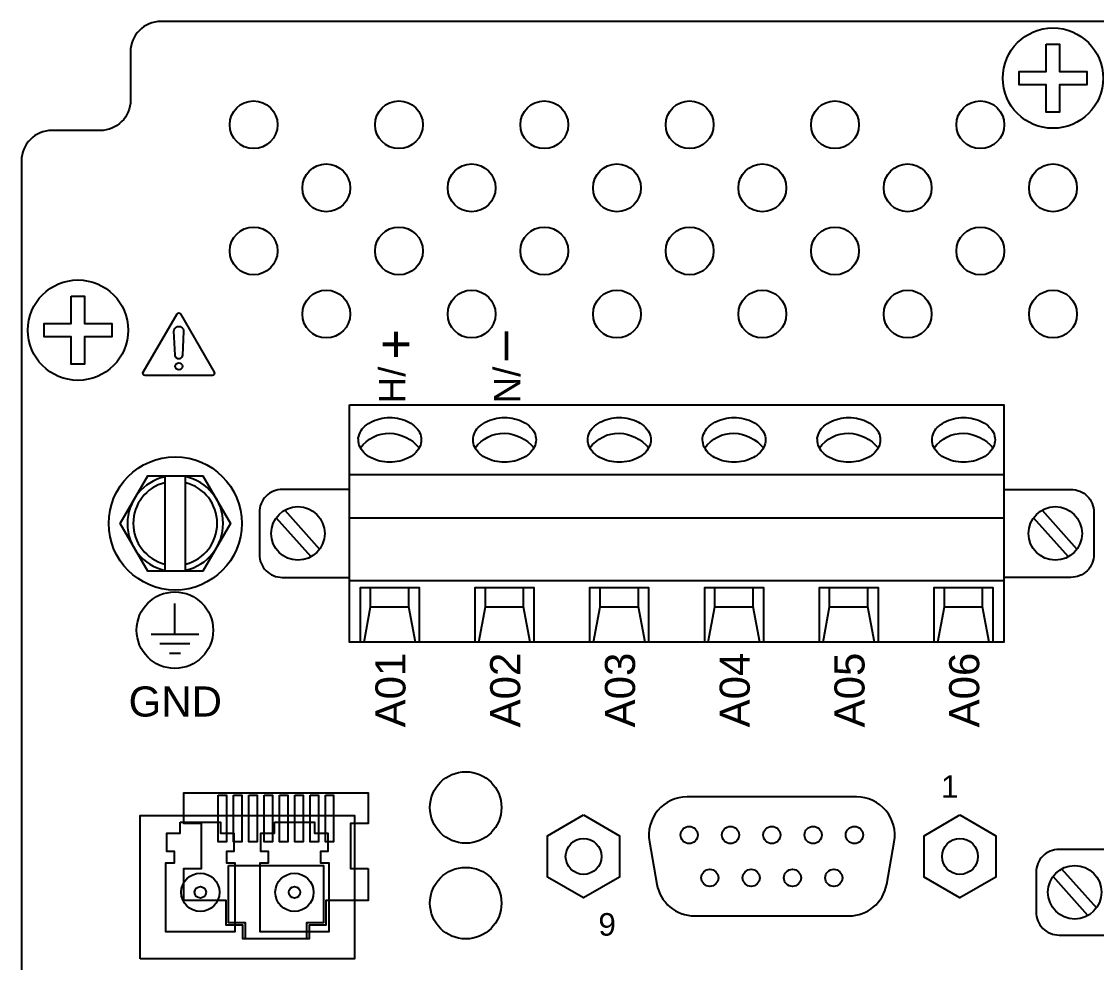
# Model space of a CAD drawing. Extents: x 1 to 23.5, y 0.5 to 17.
# Drawn here: x 17.606 to 20.417, y 6.602 to 9.062 of the extents above; entities that cross this region are included whole.
import ezdxf

# ---------------------------------------------------------------- set-up
doc = ezdxf.new("R2010")
doc.units = 0
doc.header["$MEASUREMENT"] = 0
for name, color, linetype in [('2_1__E___1__10-100BASE-T__', 7, 'CONTINUOUS'), ('2_2__C___1__10-100BASE-T__', 7, 'CONTINUOUS'), ('2_3__G___1__100BASE-FX__EI', 7, 'CONTINUOUS'), ('2_4__F___1__100BASE-FX__EI', 7, 'CONTINUOUS'), ('6_0______DWG_', 7, 'CONTINUOUS')]:
    doc.layers.add(name, color=color, linetype=linetype)
doc.styles.add('ARIAL', font='arial.ttf')

msp = doc.modelspace()

# ---------------------------------------------------------------- linework, layer by layer
at = {"layer": '2_1__E___1__10-100BASE-T__'}
for points in [[(18.5125, 6.8474), (18.5125, 6.7637), (18.402, 6.7637), (18.402, 6.6996), (18.358, 6.6996), (18.358, 6.664), (18.1853, 6.664), (18.1853, 6.6996), (18.1413, 6.6996), (18.1413, 6.7637), (18.0309, 6.7637), (18.0309, 6.8474), (18.0772, 6.8474), (18.0772, 6.9656), (18.0309, 6.9656), (18.0309, 7.0454), (18.5125, 7.0454), (18.5125, 6.9656), (18.4661, 6.9656), (18.4661, 6.8474)], [(18.1208, 7.039), (18.1425, 7.039), (18.1425, 6.9171), (18.1208, 6.9171)], [(18.1608, 7.039), (18.1824, 7.039), (18.1824, 6.9171), (18.1608, 6.9171)], [(18.2008, 7.039), (18.2224, 7.039), (18.2224, 6.9171), (18.2008, 6.9171)], [(18.2408, 7.039), (18.2624, 7.039), (18.2624, 6.9171), (18.2408, 6.9171)], [(18.2808, 7.039), (18.3024, 7.039), (18.3024, 6.9171), (18.2808, 6.9171)], [(18.3208, 7.039), (18.3424, 7.039), (18.3424, 6.9171), (18.3208, 6.9171)], [(18.3608, 7.039), (18.3824, 7.039), (18.3824, 6.9171), (18.3608, 6.9171)], [(18.4008, 7.039), (18.4224, 7.039), (18.4224, 6.9171), (18.4008, 6.9171)], [(18.1477, 6.8554), (18.3957, 6.8554), (18.3957, 6.7059), (18.3517, 6.7059), (18.3517, 6.664), (18.1917, 6.664), (18.1917, 6.7059), (18.1477, 6.7059)]]:
    msp.add_lwpolyline(points, close=True, dxfattribs=at)
at = {"layer": '2_2__C___1__10-100BASE-T__'}
for points in [[(18.5125, 6.8474), (18.5125, 6.7637), (18.402, 6.7637), (18.402, 6.6996), (18.358, 6.6996), (18.358, 6.664), (18.1853, 6.664), (18.1853, 6.6996), (18.1413, 6.6996), (18.1413, 6.7637), (18.0309, 6.7637), (18.0309, 6.8474), (18.0772, 6.8474), (18.0772, 6.9656), (18.0309, 6.9656), (18.0309, 7.0454), (18.5125, 7.0454), (18.5125, 6.9656), (18.4661, 6.9656), (18.4661, 6.8474)], [(18.1208, 7.039), (18.1425, 7.039), (18.1425, 6.9171), (18.1208, 6.9171)], [(18.1608, 7.039), (18.1824, 7.039), (18.1824, 6.9171), (18.1608, 6.9171)], [(18.2008, 7.039), (18.2224, 7.039), (18.2224, 6.9171), (18.2008, 6.9171)], [(18.2408, 7.039), (18.2624, 7.039), (18.2624, 6.9171), (18.2408, 6.9171)], [(18.2808, 7.039), (18.3024, 7.039), (18.3024, 6.9171), (18.2808, 6.9171)], [(18.3208, 7.039), (18.3424, 7.039), (18.3424, 6.9171), (18.3208, 6.9171)], [(18.3608, 7.039), (18.3824, 7.039), (18.3824, 6.9171), (18.3608, 6.9171)], [(18.4008, 7.039), (18.4224, 7.039), (18.4224, 6.9171), (18.4008, 6.9171)], [(18.1477, 6.8554), (18.3957, 6.8554), (18.3957, 6.7059), (18.3517, 6.7059), (18.3517, 6.664), (18.1917, 6.664), (18.1917, 6.7059), (18.1477, 6.7059)]]:
    msp.add_lwpolyline(points, close=True, dxfattribs=at)
at = {"layer": '2_3__G___1__100BASE-FX__EI'}
for points in [[(17.9168, 6.6116), (17.9168, 6.9866), (18.477, 6.9866), (18.477, 6.6116)], [(17.9168, 6.6116), (17.9168, 6.9866), (18.477, 6.9866), (18.477, 6.6116)], [(18.0214, 6.9684), (18.1264, 6.9684), (18.1264, 6.9404), (18.1614, 6.9404), (18.1614, 6.8924), (18.1419, 6.8924), (18.1419, 6.8624), (18.1639, 6.8624), (18.1639, 6.6824), (17.9839, 6.6824), (17.9839, 6.8624), (18.0059, 6.8624), (18.0059, 6.8924), (17.9864, 6.8924), (17.9864, 6.9404), (18.0214, 6.9404)], [(18.0214, 6.9684), (18.1264, 6.9684), (18.1264, 6.9404), (18.1614, 6.9404), (18.1614, 6.8924), (18.1419, 6.8924), (18.1419, 6.8624), (18.1639, 6.8624), (18.1639, 6.6824), (17.9839, 6.6824), (17.9839, 6.8624), (18.0059, 6.8624), (18.0059, 6.8924), (17.9864, 6.8924), (17.9864, 6.9404), (18.0214, 6.9404)], [(18.2674, 6.9684), (18.3724, 6.9684), (18.3724, 6.9404), (18.4074, 6.9404), (18.4074, 6.8924), (18.3879, 6.8924), (18.3879, 6.8624), (18.4099, 6.8624), (18.4099, 6.6824), (18.2299, 6.6824), (18.2299, 6.8624), (18.2519, 6.8624), (18.2519, 6.8924), (18.2324, 6.8924), (18.2324, 6.9404), (18.2674, 6.9404)], [(18.2674, 6.9684), (18.3724, 6.9684), (18.3724, 6.9404), (18.4074, 6.9404), (18.4074, 6.8924), (18.3879, 6.8924), (18.3879, 6.8624), (18.4099, 6.8624), (18.4099, 6.6824), (18.2299, 6.6824), (18.2299, 6.8624), (18.2519, 6.8624), (18.2519, 6.8924), (18.2324, 6.8924), (18.2324, 6.9404), (18.2674, 6.9404)]]:
    msp.add_lwpolyline(points, close=True, dxfattribs=at)
for centre, radius in [((18.0739, 6.7854), 0.05), ((18.0739, 6.7854), 0.05), ((18.3199, 6.7854), 0.05), ((18.3199, 6.7854), 0.05), ((18.0739, 6.7854), 0.015), ((18.0739, 6.7854), 0.015), ((18.3199, 6.7854), 0.015), ((18.3199, 6.7854), 0.015)]:
    msp.add_circle(centre, radius, dxfattribs=at)
at = {"layer": '2_4__F___1__100BASE-FX__EI'}
for points in [[(17.9168, 6.6116), (17.9168, 6.9866), (18.477, 6.9866), (18.477, 6.6116)], [(18.0214, 6.9684), (18.1264, 6.9684), (18.1264, 6.9404), (18.1614, 6.9404), (18.1614, 6.8924), (18.1419, 6.8924), (18.1419, 6.8624), (18.1639, 6.8624), (18.1639, 6.6824), (17.9839, 6.6824), (17.9839, 6.8624), (18.0059, 6.8624), (18.0059, 6.8924), (17.9864, 6.8924), (17.9864, 6.9404), (18.0214, 6.9404)], [(18.2674, 6.9684), (18.3724, 6.9684), (18.3724, 6.9404), (18.4074, 6.9404), (18.4074, 6.8924), (18.3879, 6.8924), (18.3879, 6.8624), (18.4099, 6.8624), (18.4099, 6.6824), (18.2299, 6.6824), (18.2299, 6.8624), (18.2519, 6.8624), (18.2519, 6.8924), (18.2324, 6.8924), (18.2324, 6.9404), (18.2674, 6.9404)]]:
    msp.add_lwpolyline(points, close=True, dxfattribs=at)
for centre, radius in [((18.0739, 6.7854), 0.05), ((18.3199, 6.7854), 0.05), ((18.0739, 6.7854), 0.015), ((18.3199, 6.7854), 0.015)]:
    msp.add_circle(centre, radius, dxfattribs=at)
at = {"layer": '6_0______DWG_'}
for points in [[(22.715, 1.8579), (22.715, 1.9849, -0.414214), (22.794, 2.0639), (22.921, 2.0639, 0.414214), (23, 2.1429), (23, 8.6984, 0.414214), (22.921, 8.7774), (22.794, 8.7774, -0.414214), (22.715, 8.8564), (22.715, 8.9834, 0.414214), (22.636, 9.0624), (17.9703, 9.0624, 0.414214), (17.8913, 8.9834), (17.8913, 8.8564, -0.414214), (17.8123, 8.7774), (17.6853, 8.7774, 0.414214), (17.6063, 8.6984), (17.6063, 2.1429, 0.414214), (17.6853, 2.0639), (17.8123, 2.0639, -0.414214), (17.8913, 1.9849), (17.8913, 1.8579, 0.414214), (17.9703, 1.7789), (22.636, 1.7789, 0.414214)], [(17.9247, 8.1454), (18.013, 8.2982, -0.552985), (18.0221, 8.2982), (18.1103, 8.1454, -0.563982), (18.1058, 8.1371), (17.9293, 8.1371, -0.589238)], [(18.0048, 8.2524, -1.008297), (18.0302, 8.2521), (18.0269, 8.1897, -1.009953), (18.0082, 8.19)], [(18.4869, 7.9731, -0.203751), (18.5085, 8.0078, -0.133265), (18.5556, 8.0259, -0.119641), (18.6084, 8.0196, -0.162293), (18.6447, 7.9918, -0.234436), (18.6491, 7.954, -0.182264), (18.6198, 7.9223, -0.124648), (18.5691, 7.91, -0.124648), (18.5185, 7.9223, -0.184228), (18.4892, 7.954, -0.072555)], [(18.7869, 7.9731, -0.203751), (18.8085, 8.0078, -0.133265), (18.8556, 8.0259, -0.119641), (18.9084, 8.0196, -0.162293), (18.9447, 7.9918, -0.234436), (18.9491, 7.954, -0.182264), (18.9198, 7.9223, -0.124648), (18.8691, 7.91, -0.124648), (18.8185, 7.9223, -0.184228), (18.7892, 7.954, -0.072555)], [(19.0869, 7.9731, -0.203751), (19.1085, 8.0078, -0.133265), (19.1556, 8.0259, -0.119641), (19.2084, 8.0196, -0.162293), (19.2447, 7.9918, -0.234436), (19.2491, 7.954, -0.182264), (19.2198, 7.9223, -0.124648), (19.1691, 7.91, -0.124648), (19.1185, 7.9223, -0.184228), (19.0892, 7.954, -0.072555)], [(19.3869, 7.9731, -0.203751), (19.4085, 8.0078, -0.133265), (19.4556, 8.0259, -0.119641), (19.5084, 8.0196, -0.162293), (19.5447, 7.9918, -0.234436), (19.5491, 7.954, -0.182264), (19.5198, 7.9223, -0.124648), (19.4691, 7.91, -0.124648), (19.4185, 7.9223, -0.184228), (19.3892, 7.954, -0.072555)], [(19.6869, 7.9731, -0.203751), (19.7085, 8.0078, -0.133265), (19.7556, 8.0259, -0.119641), (19.8084, 8.0196, -0.162293), (19.8447, 7.9918, -0.234436), (19.8491, 7.954, -0.182264), (19.8198, 7.9223, -0.124648), (19.7691, 7.91, -0.124648), (19.7185, 7.9223, -0.184228), (19.6892, 7.954, -0.072555)], [(19.9869, 7.9731, -0.203751), (20.0085, 8.0078, -0.133265), (20.0556, 8.0259, -0.119641), (20.1084, 8.0196, -0.162293), (20.1447, 7.9918, -0.234436), (20.1491, 7.954, -0.182264), (20.1198, 7.9223, -0.124648), (20.0691, 7.91, -0.124648), (20.0185, 7.9223, -0.184228), (19.9892, 7.954, -0.072555)], [(19.3464, 7.0348), (19.3464, 7.0348, 0.466307), (19.2479, 6.9174), (19.2675, 6.8064, 0.36397), (19.366, 6.7238), (19.7698, 6.7238), (19.7698, 6.7238, 0.36397), (19.8683, 6.8064), (19.8879, 6.9174, 0.466307), (19.7894, 7.0348)]]:
    msp.add_lwpolyline(points, format="xyb", close=True, dxfattribs=at)
for points in [[(20.2854, 9.0029), (20.3204, 9.0029), (20.3204, 8.9318), (20.3915, 8.9318), (20.3915, 8.8968), (20.3204, 8.8968), (20.3204, 8.8257), (20.2854, 8.8257), (20.2854, 8.8968), (20.2144, 8.8968), (20.2144, 8.9318), (20.2854, 8.9318)], [(17.7364, 8.3439), (17.7714, 8.3439), (17.7714, 8.2728), (17.8425, 8.2728), (17.8425, 8.2378), (17.7714, 8.2378), (17.7714, 8.1667), (17.7364, 8.1667), (17.7364, 8.2378), (17.6654, 8.2378), (17.6654, 8.2728), (17.7364, 8.2728)], [(18.4641, 8.0598), (20.1741, 8.0598), (20.1741, 7.4398), (18.4641, 7.4398)], [(17.864, 7.7498), (17.9362, 7.8748), (18.0805, 7.8748), (18.1527, 7.7498), (18.0805, 7.6248), (17.9362, 7.6248)], [(19.0759, 6.9878), (19.1699, 6.9335), (19.1699, 6.825), (19.0759, 6.7707), (18.9819, 6.825), (18.9819, 6.9335)], [(20.0599, 6.9878), (20.1539, 6.9335), (20.1539, 6.825), (20.0599, 6.7707), (19.9659, 6.825), (19.9659, 6.9335)]]:
    msp.add_lwpolyline(points, close=True, dxfattribs=at)
for points in [[(18.4924, 7.9472, -0.246683), (18.5689, 7.9858, -0.217208), (18.6459, 7.9473)], [(18.7924, 7.9472, -0.246683), (18.8689, 7.9858, -0.217208), (18.9459, 7.9473)], [(19.0924, 7.9472, -0.246683), (19.1689, 7.9858, -0.217208), (19.2459, 7.9473)], [(19.3924, 7.9472, -0.246683), (19.4689, 7.9858, -0.217208), (19.5459, 7.9473)], [(19.6924, 7.9472, -0.246683), (19.7689, 7.9858, -0.217208), (19.8459, 7.9473)], [(19.9924, 7.9472, -0.246683), (20.0689, 7.9858, -0.217208), (20.1459, 7.9473)], [(17.9813, 7.8718, 0.802175), (17.9813, 7.6272, 0.802175)], [(18.0353, 7.6277, 0.802179), (18.0353, 7.8724)], [(18.4641, 7.8388), (18.2881, 7.8388, 0.414214), (18.2281, 7.7788), (18.2281, 7.6688, 0.414214), (18.2881, 7.6088), (18.4641, 7.6088)], [(20.1741, 7.8388), (20.3501, 7.8388, -0.414214), (20.4101, 7.7788), (20.4101, 7.6688, -0.414214), (20.3501, 7.6088), (20.1741, 7.6088)], [(20.4538, 6.8976), (20.3188, 6.8976, 0.414214), (20.2588, 6.8376), (20.2588, 6.7336, 0.414214), (20.3188, 6.6736), (20.4538, 6.6736)]]:
    msp.add_lwpolyline(points, format="xyb", dxfattribs=at)
for points in [[(17.9813, 7.8748), (17.9813, 7.6248)], [(18.0353, 7.6248), (18.0353, 7.8748)], [(20.1741, 7.8768), (18.4641, 7.8768)], [(18.3633, 7.6627), (18.2725, 7.765)], [(18.295, 7.7849), (18.3858, 7.6827)], [(20.1741, 7.7638), (18.4641, 7.7638)], [(20.3433, 7.6627), (20.2525, 7.765)], [(20.275, 7.7849), (20.3658, 7.6827)], [(20.1741, 7.5998), (18.4641, 7.5998)], [(18.4924, 7.4398), (18.4924, 7.5821), (18.6459, 7.5821), (18.6459, 7.4398)], [(18.5018, 7.4398), (18.5191, 7.5317), (18.5191, 7.5821)], [(18.6365, 7.4398), (18.6191, 7.5317), (18.6191, 7.5821)], [(18.7924, 7.4398), (18.7924, 7.5821), (18.9459, 7.5821), (18.9459, 7.4398)], [(18.8018, 7.4398), (18.8191, 7.5317), (18.8191, 7.5821)], [(18.9365, 7.4398), (18.9191, 7.5317), (18.9191, 7.5821)], [(19.0924, 7.4398), (19.0924, 7.5821), (19.2459, 7.5821), (19.2459, 7.4398)], [(19.1018, 7.4398), (19.1191, 7.5317), (19.1191, 7.5821)], [(19.2365, 7.4398), (19.2191, 7.5317), (19.2191, 7.5821)], [(19.3924, 7.4398), (19.3924, 7.5821), (19.5459, 7.5821), (19.5459, 7.4398)], [(19.4018, 7.4398), (19.4191, 7.5317), (19.4191, 7.5821)], [(19.5365, 7.4398), (19.5191, 7.5317), (19.5191, 7.5821)], [(19.6924, 7.4398), (19.6924, 7.5821), (19.8459, 7.5821), (19.8459, 7.4398)], [(19.7018, 7.4398), (19.7191, 7.5317), (19.7191, 7.5821)], [(19.8365, 7.4398), (19.8191, 7.5317), (19.8191, 7.5821)], [(19.9924, 7.4398), (19.9924, 7.5821), (20.1459, 7.5821), (20.1459, 7.4398)], [(20.0018, 7.4398), (20.0191, 7.5317), (20.0191, 7.5821)], [(20.1365, 7.4398), (20.1191, 7.5317), (20.1191, 7.5821)], [(18.0073, 7.4607), (18.0073, 7.5407)], [(18.5191, 7.5317), (18.6191, 7.5317)], [(18.8191, 7.5317), (18.9191, 7.5317)], [(19.1191, 7.5317), (19.2191, 7.5317)], [(19.4191, 7.5317), (19.5191, 7.5317)], [(19.7191, 7.5317), (19.8191, 7.5317)], [(20.0191, 7.5317), (20.1191, 7.5317)], [(17.945, 7.4607), (18.0695, 7.4607)], [(17.9679, 7.4357), (18.0466, 7.4357)], [(17.9928, 7.4107), (18.0217, 7.4107)], [(20.3257, 6.8466), (20.4165, 6.7444)], [(20.394, 6.7245), (20.3032, 6.8267)]]:
    msp.add_lwpolyline(points, dxfattribs=at)
at = {"layer": '6_0______DWG_', "flags": 128}
for points in [[(17.9813, 7.8565, 0.779376), (17.9813, 7.6436)], [(18.0353, 7.6436, 0.776676), (18.0353, 7.8565)]]:
    msp.add_lwpolyline(points, format="xyb", dxfattribs=at)
at = {"layer": '6_0______DWG_'}
for centre, radius in [((20.3029, 8.9143), 0.1312), ((18.2131, 8.7924), 0.0625), ((18.5931, 8.7924), 0.0625), ((18.9731, 8.7924), 0.0625), ((19.3531, 8.7924), 0.0625), ((19.7331, 8.7924), 0.0625), ((20.1131, 8.7924), 0.0625), ((18.4031, 8.6274), 0.0625), ((18.7831, 8.6274), 0.0625), ((19.1631, 8.6274), 0.0625), ((19.5431, 8.6274), 0.0625), ((19.9231, 8.6274), 0.0625), ((20.3031, 8.6274), 0.0625), ((18.2131, 8.4624), 0.0625), ((18.5931, 8.4624), 0.0625), ((18.9731, 8.4624), 0.0625), ((19.3531, 8.4624), 0.0625), ((19.7331, 8.4624), 0.0625), ((20.1131, 8.4624), 0.0625), ((17.7539, 8.2553), 0.1312), ((18.4031, 8.2974), 0.0625), ((18.7831, 8.2974), 0.0625), ((19.1631, 8.2974), 0.0625), ((19.5431, 8.2974), 0.0625), ((19.9231, 8.2974), 0.0625), ((20.3031, 8.2974), 0.0625), ((18.0175, 8.1608), 0.00937), ((18.0083, 7.7498), 0.174), ((18.3291, 7.7238), 0.07), ((20.3091, 7.7238), 0.07), ((18.0073, 7.4708), 0.1), ((18.7677, 7.0072), 0.0935), ((19.3519, 6.9353), 0.0225), ((19.4599, 6.9353), 0.0225), ((19.5679, 6.9353), 0.0225), ((19.6759, 6.9353), 0.0225), ((19.7839, 6.9353), 0.0225), ((19.0759, 6.8793), 0.047), ((20.0599, 6.8793), 0.047), ((18.7677, 6.7572), 0.0935), ((19.4059, 6.8233), 0.0225), ((19.5139, 6.8233), 0.0225), ((19.6219, 6.8233), 0.0225), ((19.7299, 6.8233), 0.0225), ((20.3598, 6.7856), 0.07)]:
    msp.add_circle(centre, radius, dxfattribs=at)

# ---------------------------------------------------------------- texts
at = {"layer": '6_0______DWG_', "style": 'ARIAL'}
for s, height, p in [('+', 0.0983, (18.6332, 8.1781)), ('–', 0.0983, (18.9106, 8.176)), ('H/', 0.06883, (18.6101, 8.0638)), ('N/', 0.06883, (18.9101, 8.0638)), ('A01', 0.07867, (18.6102, 7.2165)), ('A02', 0.07867, (18.9102, 7.2165)), ('A03', 0.07867, (19.2103, 7.2165)), ('A04', 0.07867, (19.5103, 7.2165)), ('A05', 0.07867, (19.8103, 7.2165)), ('A06', 0.07867, (20.1102, 7.2165))]:
    msp.add_text(s, height=height, rotation=90, dxfattribs=at).set_placement(p)
for s, height, p in [('GND', 0.07867, (17.8863, 7.245)), ('1', 0.059, (20.0105, 7.0325)), ('9', 0.059, (19.1145, 6.672))]:
    msp.add_text(s, height=height, dxfattribs=at).set_placement(p)

doc.saveas('drawing.dxf')
